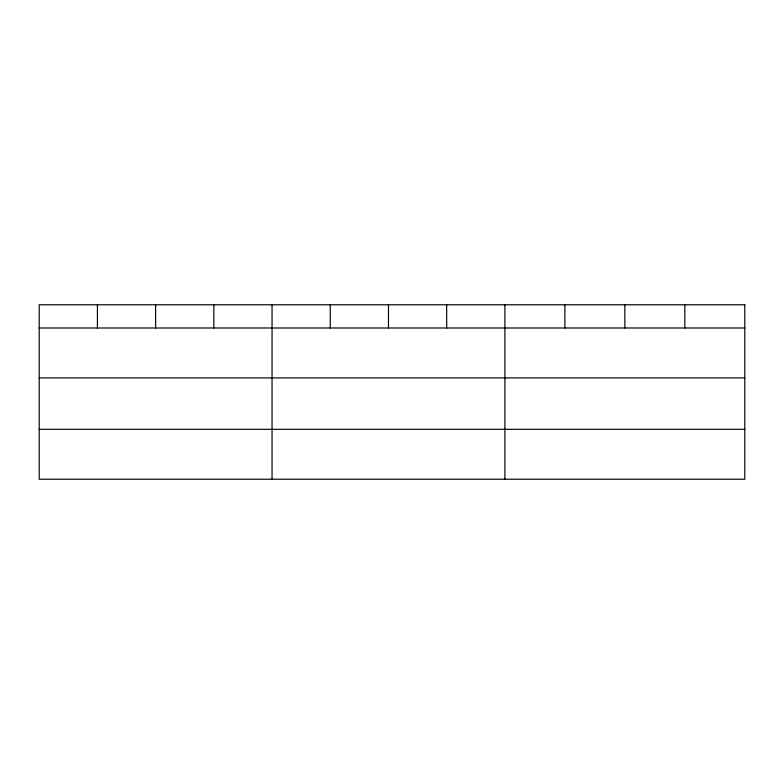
<?xml version="1.0" encoding="UTF-8"?>
<svg xmlns="http://www.w3.org/2000/svg" width="784" height="784" viewBox="0 0 784 784"><rect width="100%" height="100%" fill="white"/><g stroke="black" fill="none" stroke-linecap="round" stroke-linejoin="round"><path stroke-width="1.18" d="M39.2 327.996L744.8 327.996M39.2 377.898L744.8 377.898M39.2 429.318L744.8 429.318M684.824 304.78L684.824 327.996M624.848 304.78L624.848 327.996M564.872 304.78L564.872 327.996M504.896 304.78L504.896 479.22M446.684 304.78L446.684 327.996M388.472 304.78L388.472 327.996M330.26 304.78L330.26 327.996M272.048 304.78L272.048 479.22M213.836 304.78L213.836 327.996M155.624 304.78L155.624 327.996M97.412 304.78L97.412 327.996M744.8 304.78L39.2 304.78L39.2 479.22L744.8 479.22L744.8 304.78"/></g></svg>
